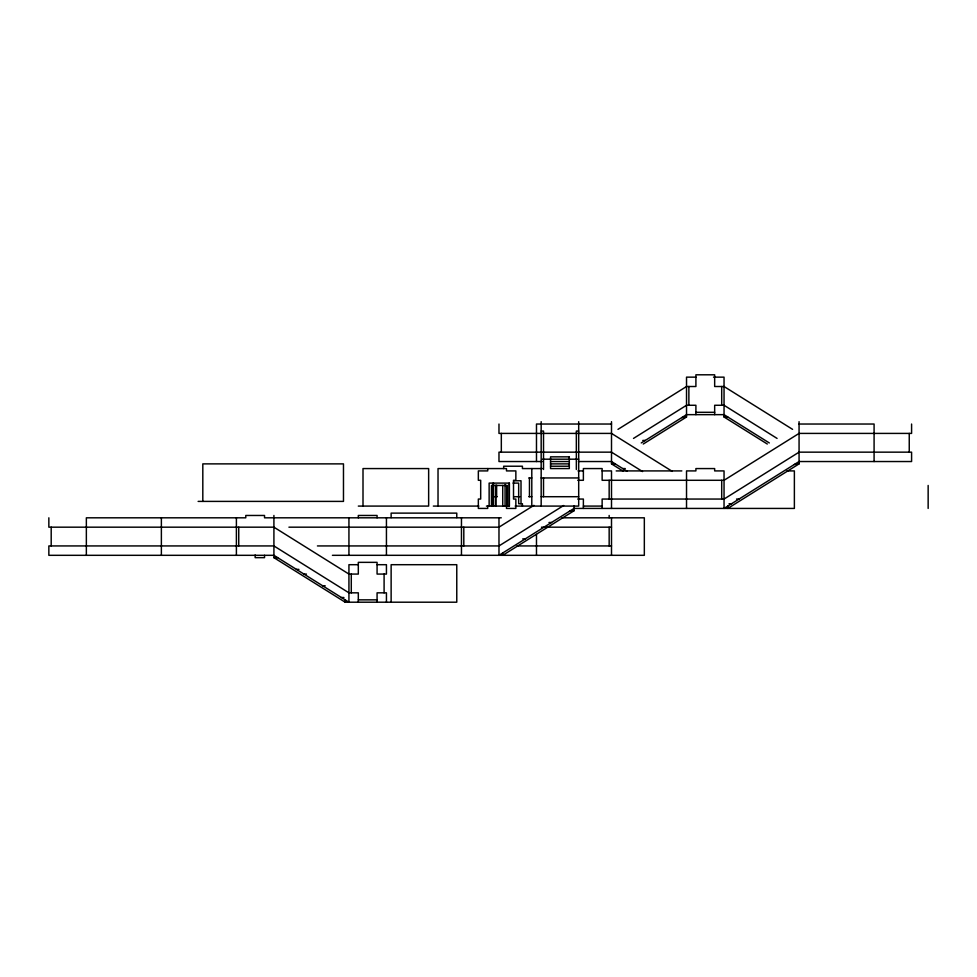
<?xml version="1.0" encoding="UTF-8"?>
<svg xmlns="http://www.w3.org/2000/svg" width="977" height="977" viewBox="0 0 977 977"><rect width="100%" height="100%" fill="white"/><g stroke="black" fill="none" stroke-linecap="round" stroke-linejoin="round"><path stroke-width="1.47" d="M617.977 429.367L686.526 386.513L695.905 386.513L695.905 374.802L714.663 374.802L714.663 386.513L724.042 386.513L792.591 429.367M633.499 438.417L686.526 405.272L695.905 405.272L695.905 414.651M533.906 505.353L498.978 527.177L288.923 527.177M641.254 442.947L686.526 414.651L724.042 414.651L769.314 442.947M643.257 444.034L686.526 416.996L686.526 377.146L695.905 377.146M563.656 505.512L498.978 545.935L317.427 545.935M574 505.744L574 510.776L502.728 555.315L502.728 552.97M799.064 421.685L799.064 463.88L727.792 508.431L727.792 506.086M713.54 377.146L724.042 377.146L724.042 416.996L767.311 444.034M695.905 412.306L714.663 412.306M686.526 416.996L681.836 417.582M724.042 416.996L727.792 416.996M611.504 424.03L536.483 424.03L536.483 461.535M799.064 424.03L874.085 424.03L874.085 461.535M541.173 431.065L543.517 431.065L543.517 469.485M578.689 431.065L576.345 431.065L576.345 469.485M642.768 440.444L645.272 440.444M542.516 459.19L578.689 459.19M542.491 461.535L498.978 461.535L498.978 452.156L611.504 452.156L642.548 471.561M550.552 461.535L569.31 461.535M578.469 461.535L611.504 461.535L627.026 471.244M550.552 463.88L569.31 463.88M611.504 421.685L611.504 463.88L615.266 463.88M799.064 463.88L794.374 464.466M550.552 466.224L569.31 466.224M542.382 468.569L522.426 468.569L522.426 466.224L503.668 466.224L503.668 468.569M622.764 468.569L625.268 468.569M578.018 470.914L583.379 470.914M602.137 470.914L611.504 470.914L611.504 508.431M616.194 470.914L681.836 470.914M786.912 470.914L794.374 470.914L794.374 508.431L574 508.431L498.978 555.315L498.978 517.81M528.801 477.948L531.793 477.948M541.173 477.948L578.689 477.948M577.749 480.293L583.379 480.293L583.379 468.569L602.137 468.569L602.137 480.293L724.042 480.293L799.064 433.409L911.59 433.409L911.59 424.03M513.768 480.769L521.01 480.769L521.01 503.741M513.047 483.102L518.665 483.102L518.665 503.741L522.426 503.741L522.426 506.086M494.289 496.707L497.293 496.707M513.792 496.707L519.801 496.707M528.801 496.707L531.793 496.707M541.173 496.707L578.689 496.707M577.749 499.052L583.379 499.052L583.379 508.431M736.548 499.052L739.039 499.052M198.123 501.396L343.477 501.396L343.477 463.88L202.813 463.88L202.813 501.396M729.037 503.741L731.541 503.741M358.315 506.086L428.647 506.086L428.647 468.569L363.004 468.569L363.004 506.086M433.336 506.086L478.864 506.086M486.424 506.086L506.55 506.086L506.477 508.431L515.856 508.431L515.856 499.052L513.511 499.052L513.511 480.293L515.856 480.293L515.856 470.914L506.477 470.914L506.477 468.569L438.026 468.569L438.026 506.086M515.16 506.086L578.689 506.086L578.689 421.685M583.379 506.086L602.137 506.086M574 510.776L569.31 511.362M501.262 517.81L264.535 517.81L264.535 515.465L245.777 515.465L245.777 517.81L86.355 517.81L86.355 555.315M561.995 517.81L644.332 517.81L644.332 555.315L332.424 555.315M548.989 522.5L551.492 522.5M541.49 527.177L543.994 527.177M545.496 527.177L611.504 527.177M522.732 538.901L525.235 538.901M516.98 545.935L611.504 545.935M273.914 515.465L273.914 557.659L277.663 557.659M358.315 564.694L348.936 564.694L348.936 602.198L273.914 555.315L48.85 555.315L48.85 545.935L273.914 545.935L348.936 592.831L358.315 592.831L358.315 602.198M377.073 564.694L386.44 564.694L386.44 574.073L377.073 574.073L377.073 562.349L358.315 562.349L358.315 574.073L348.936 574.073L273.914 527.177L48.85 527.177L48.85 517.81M296.422 569.383L298.925 569.383M303.92 574.073L306.424 574.073M322.679 585.797L325.182 585.797M341.437 597.521L343.928 597.521M358.315 599.854L377.073 599.854M273.914 557.659L345.186 602.198L456.772 602.198L456.772 564.694L391.13 564.694L391.13 602.198M777.069 438.417L724.042 405.272L714.663 405.272L714.663 414.651M672.298 471.402L611.504 433.409L498.978 433.409L498.978 424.03M611.504 463.88L622.96 471.048M928.15 485.447L928.15 508.431M909.245 433.409L909.245 452.156M721.698 386.513L721.698 405.272M721.698 480.293L721.698 499.052M688.87 386.513L688.87 405.272M686.526 508.431L686.526 470.914L695.905 470.914L695.905 468.569L714.663 468.569L714.663 470.914L724.042 470.914L724.042 508.431L799.064 461.535L911.59 461.535L911.59 452.156L799.064 452.156L724.042 499.052L602.137 499.052L602.137 508.431M611.504 517.81L611.504 555.315M609.159 480.293L609.159 499.052M609.159 515.465L609.159 517.81M609.159 527.177L609.159 545.935M543.517 477.948L543.517 496.707M541.173 421.685L541.173 506.086M536.483 534.395L536.483 555.315M531.793 468.569L531.793 506.086M529.461 477.948L529.461 496.707M509.176 483.102L509.176 506.086M507.051 506.086L507.051 485.447L491.468 485.447L491.468 506.086M506.831 485.447L506.831 506.086L509.396 506.086L509.396 483.102L489.135 483.102L489.135 506.086M505.072 484.543L505.072 506.086M502.728 485.447L502.728 506.086M501.323 433.409L501.323 452.156M496.634 485.166L496.634 496.707M495.803 485.447L495.803 506.086M495.571 485.447L495.571 506.086M493.458 483.102L493.458 506.086M493.226 483.102L493.226 506.086M487.718 468.569L487.718 470.914L478.339 470.914L478.339 480.293L480.684 480.293L480.684 499.052L478.339 499.052L478.339 508.431L487.718 508.431L487.718 506.086M463.806 527.177L463.806 545.935M461.462 517.81L461.462 555.315M456.772 517.615L456.772 513.12L391.13 513.12L391.13 517.615M386.44 517.81L386.44 555.315M386.44 602.198L386.44 592.831L377.073 592.831L377.073 602.198M384.095 574.073L384.095 592.831M377.073 517.81L377.073 515.465L358.315 515.465L358.315 517.81M351.28 574.073L351.28 592.831M348.936 517.81L348.936 555.315M345.186 599.854L345.186 602.198M264.535 555.315L264.535 557.659L255.156 557.659L255.156 554.985M238.742 527.177L238.742 545.935M236.397 517.81L236.397 555.315M161.376 517.81L161.376 555.315M51.195 527.177L51.195 545.935M569.31 456.845L550.552 456.845L550.552 468.569L569.31 468.569L569.31 456.845"/></g></svg>
